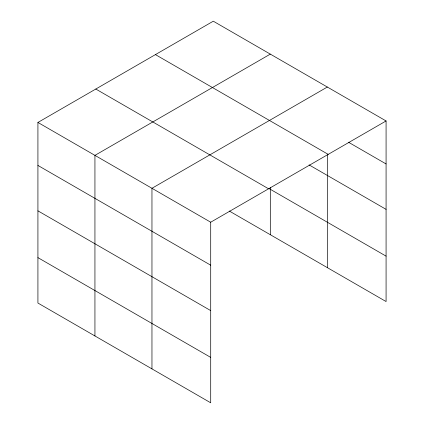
<?xml version="1.0" encoding="UTF-8"?>
<svg xmlns="http://www.w3.org/2000/svg" width="424" height="424" viewBox="0 0 424 424"><rect width="100%" height="100%" fill="white"/><g stroke="black" fill="none" stroke-linecap="round" stroke-linejoin="round"><path stroke-width="0.64" d="M327.333 154.373L327.333 267.634M37.922 122.451L210.707 222.208L210.707 402.8L37.922 303.043L37.922 122.451L213.293 21.2L386.079 120.957L386.079 301.549L229.262 211.014M270.311 54.118L94.939 155.369L94.939 335.962M327.333 87.037L151.962 188.288L151.962 368.885M210.707 222.208L386.079 120.957M348.433 142.204L386.079 163.94M155.423 54.611L328.203 154.368M309.085 164.899L386.079 209.35M268.604 188.314L386.079 256.138M95.797 89.04L268.577 188.791M37.922 165.434L210.707 265.191M37.922 210.845L210.707 310.601M37.922 257.633L210.707 357.39M270.311 187.323L270.311 234.716"/></g></svg>
